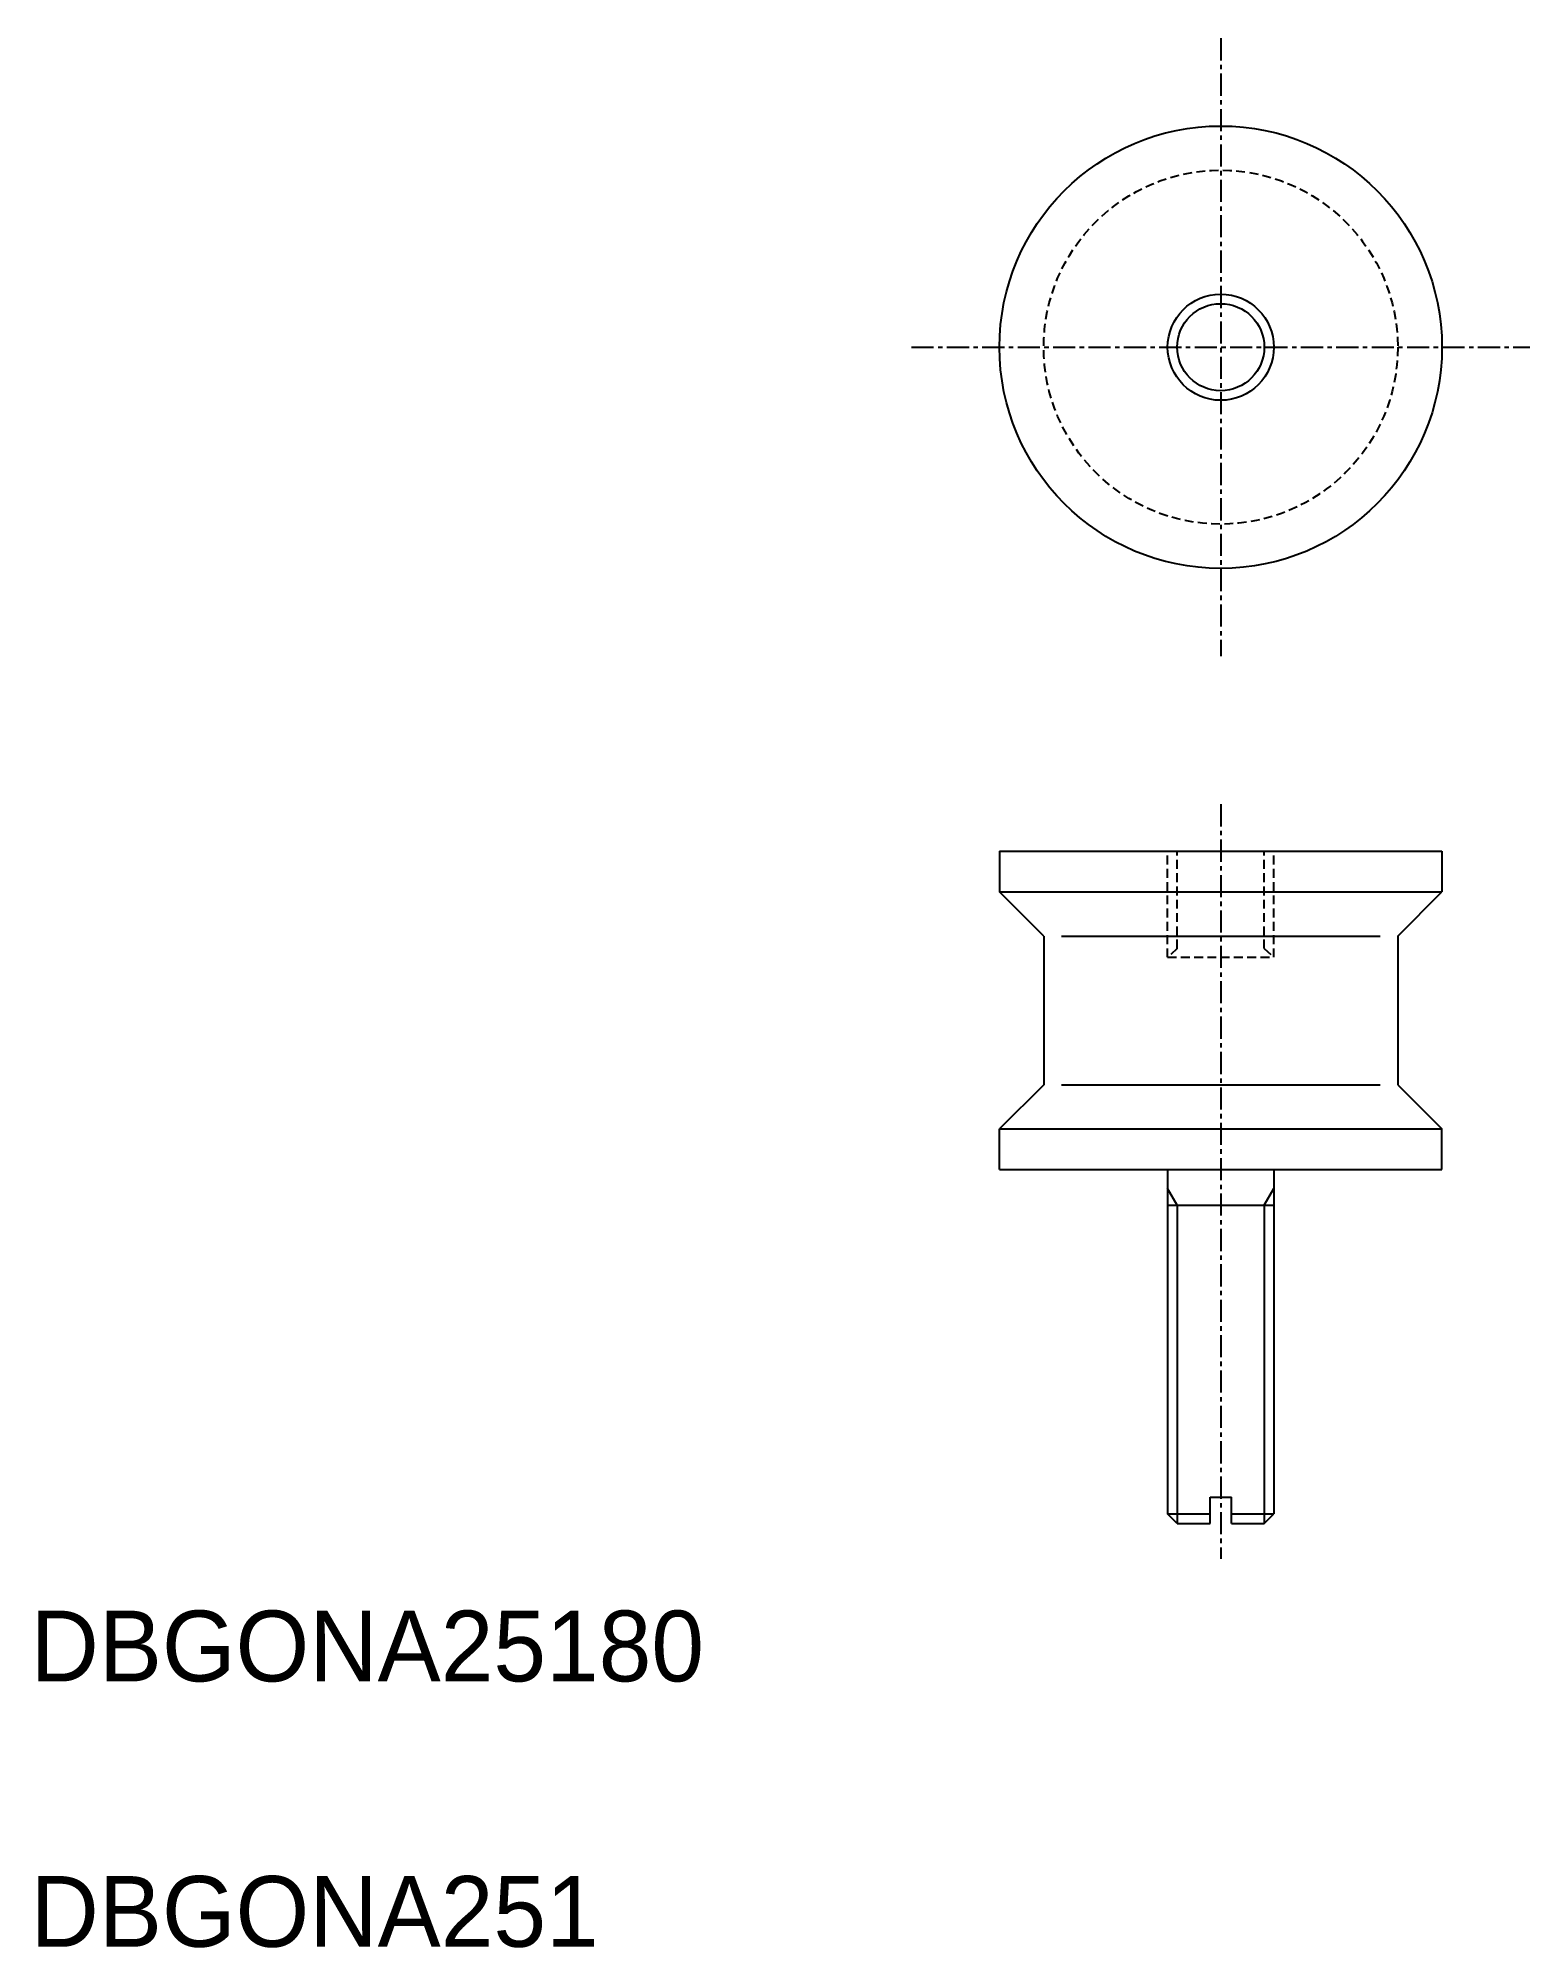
# Model space of a CAD drawing. Extents: x 10 to 95, y 10 to 118.
import ezdxf

# ---------------------------------------------------------------- set-up
doc = ezdxf.new("R2010")
doc.units = 0
doc.linetypes.add('CENTER', pattern=[2, 1.25, -0.25, 0.25, -0.25])
doc.linetypes.add('DASHED', pattern=[0.75, 0.5, -0.25])
doc.layers.get('0').update_dxf_attribs({"linetype": 'CONTINUOUS'})
doc.layers.add('CENTER', color=1, linetype='CENTER')

msp = doc.modelspace()

# ---------------------------------------------------------------- linework, layer by layer
at = {"color": 7, "linetype": 'CONTINUOUS'}
for p, q in [((64.75, 71.92), (89.75, 71.92)), ((64.75, 71.92), (64.75, 69.62)), ((89.75, 71.92), (89.75, 69.62)), ((67.25, 67.12), (64.75, 69.62)), ((64.75, 69.62), (89.75, 69.62)), ((87.25, 67.12), (89.75, 69.62)), ((67.25, 67.12), (67.25, 58.72)), ((68.25, 67.12), (86.25, 67.12)), ((87.25, 67.12), (87.25, 58.72)), ((67.25, 58.72), (64.75, 56.22)), ((68.25, 58.72), (86.25, 58.72)), ((87.25, 58.72), (89.75, 56.22)), ((64.75, 56.22), (89.75, 56.22)), ((64.75, 53.92), (64.75, 56.22)), ((89.75, 53.92), (89.75, 56.22)), ((64.75, 53.92), (89.75, 53.92)), ((74.25, 53.92), (74.25, 34.46)), ((80.25, 53.92), (80.25, 34.46)), ((74.25, 51.92), (80.25, 51.92)), ((76.65, 33.92), (76.65, 35.42)), ((76.65, 35.42), (77.85, 35.42)), ((77.85, 33.92), (77.85, 35.42)), ((74.25, 34.46), (76.65, 34.46)), ((74.79, 33.92), (74.25, 34.46)), ((74.79, 33.92), (76.65, 33.92)), ((77.85, 34.46), (80.25, 34.46)), ((77.85, 33.92), (79.71, 33.92)), ((79.71, 33.92), (80.25, 34.46))]:
    msp.add_line(p, q, dxfattribs=at)
at = {"color": 3, "linetype": 'DASHED'}
for p, q in [((74.25, 65.92), (74.25, 71.92)), ((74.79, 66.42), (74.79, 71.92)), ((79.71, 66.42), (79.71, 71.92)), ((80.25, 65.92), (80.25, 71.92)), ((74.79, 66.42), (74.25, 65.92)), ((74.25, 65.92), (80.25, 65.92)), ((79.71, 66.42), (80.25, 65.92))]:
    msp.add_line(p, q, dxfattribs=at)
at = {"color": 3, "linetype": 'CONTINUOUS'}
for p, q in [((74.79, 51.92), (74.25, 52.85)), ((74.79, 51.92), (74.79, 33.92)), ((79.71, 51.92), (80.25, 52.85)), ((79.71, 51.92), (79.71, 33.92))]:
    msp.add_line(p, q, dxfattribs=at)
at = {"color": 7, "linetype": 'CONTINUOUS'}
for radius in [12.5, 3]:
    msp.add_circle((77.25, 100.4), radius, dxfattribs=at)
at = {"color": 3, "linetype": 'DASHED'}
msp.add_circle((77.25, 100.4), 10, dxfattribs=at)
at = {"color": 3, "linetype": 'CONTINUOUS'}
msp.add_circle((77.25, 100.4), 2.46, dxfattribs=at)
at = {"layer": 'CENTER', "color": 1, "linetype": 'CENTER'}
for p, q in [((77.25, 117.86), (77.25, 82.93)), ((59.78, 100.4), (94.71, 100.4)), ((77.25, 74.57), (77.25, 31.92))]:
    msp.add_line(p, q, dxfattribs=at)

# ---------------------------------------------------------------- texts
at = {"color": 7, "linetype": 'CONTINUOUS'}
for s, p in [('DBGONA25180', (10, 25)), ('DBGONA251', (10, 10))]:
    msp.add_text(s, height=4, dxfattribs=at).set_placement(p)

doc.saveas('drawing.dxf')
